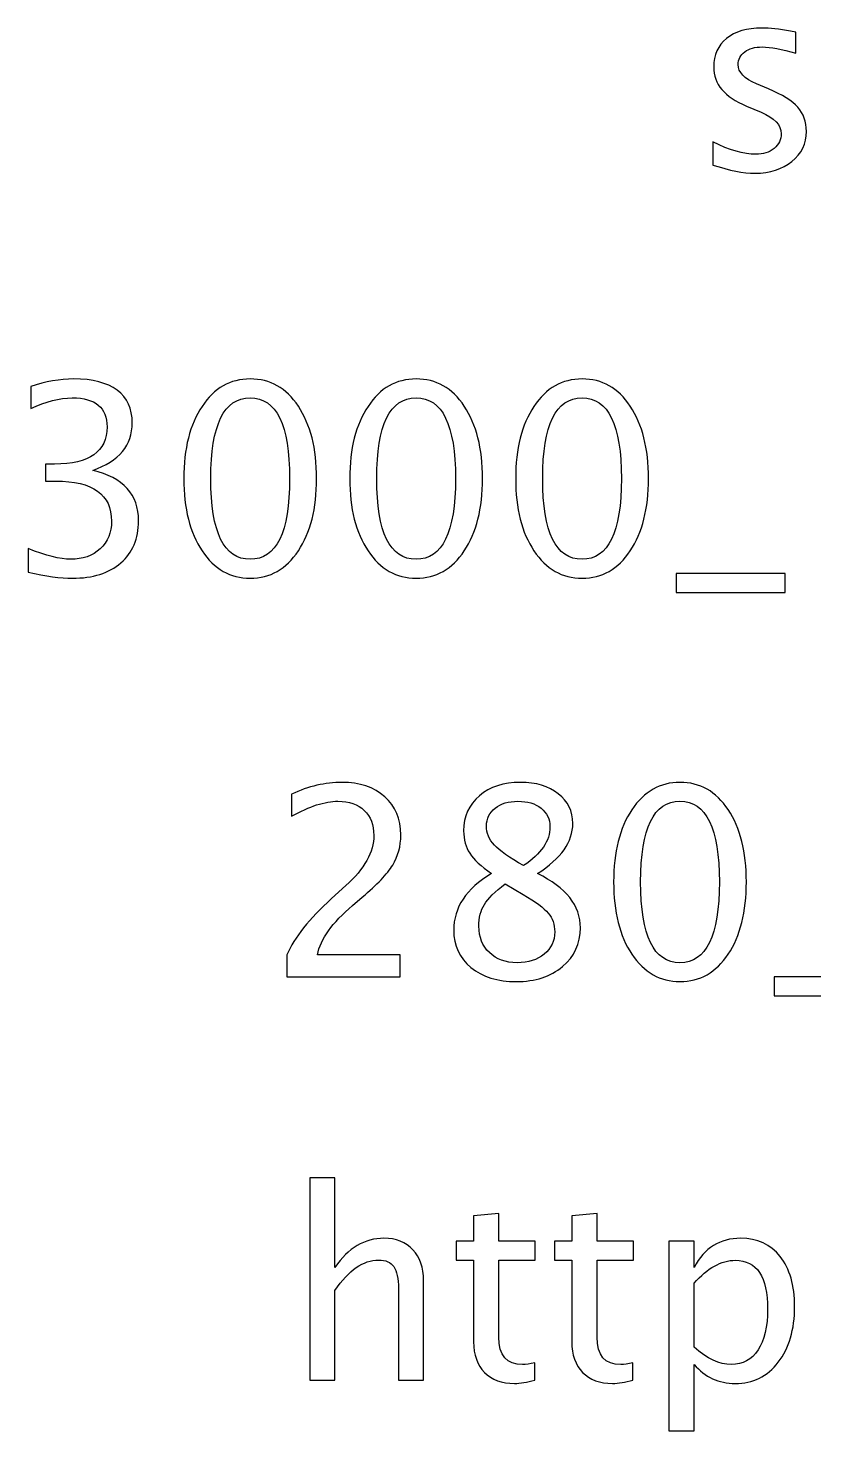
# Model space of a CAD drawing. Header units: centimetres. Extents: x -23.9 to 24.1, y -19.5 to 28.7.
# Drawn here: x -23.91 to -15.98, y 13.96 to 28.1 of the extents above; entities that cross this region are included whole.
import ezdxf

# ---------------------------------------------------------------- set-up
doc = ezdxf.new("R2010")
doc.units = ezdxf.units.CM
doc.header["$MEASUREMENT"] = 0
doc.layers.add('Layer 1', color=7, linetype='Continuous')

msp = doc.modelspace()

# ---------------------------------------------------------------- linework, layer by layer
at = {"layer": 'Layer 1'}
for points, knots in [([(-17.00073, 26.72071), (-17.00073, 26.72071), (-17.00073, 26.95354), (-17.00073, 26.95354), (-17.00073, 26.95354), (-16.83448, 26.87064), (-16.69029, 26.82919), (-16.56726, 26.82919), (-16.56726, 26.82919), (-16.49405, 26.82919), (-16.4332, 26.84903), (-16.38513, 26.88872), (-16.38513, 26.88872), (-16.33707, 26.92797), (-16.31282, 26.97736), (-16.31282, 27.03689), (-16.31282, 27.03689), (-16.31282, 27.12376), (-16.38028, 27.19564), (-16.51522, 27.25252), (-16.51522, 27.25252), (-16.51522, 27.25252), (-16.66383, 27.31558), (-16.66383, 27.31558), (-16.66383, 27.31558), (-16.88299, 27.40642), (-16.99279, 27.53783), (-16.99279, 27.70849), (-16.99279, 27.70849), (-16.99279, 27.83064), (-16.94958, 27.92677), (-16.86315, 27.99688), (-16.86315, 27.99688), (-16.77672, 28.067), (-16.6581, 28.10183), (-16.50772, 28.10183), (-16.50772, 28.10183), (-16.42967, 28.10183), (-16.33266, 28.09125), (-16.21757, 28.06964), (-16.21757, 28.06964), (-16.21757, 28.06964), (-16.16465, 28.0595), (-16.16465, 28.0595), (-16.16465, 28.0595), (-16.16465, 28.0595), (-16.16465, 27.84783), (-16.16465, 27.84783), (-16.16465, 27.84783), (-16.3062, 27.89017), (-16.41909, 27.91133), (-16.50332, 27.91133), (-16.50332, 27.91133), (-16.5774, 27.91133), (-16.63605, 27.89502), (-16.68059, 27.86283), (-16.68059, 27.86283), (-16.72468, 27.83064), (-16.74673, 27.78742), (-16.74673, 27.73318), (-16.74673, 27.73318), (-16.74673, 27.65689), (-16.685, 27.59207), (-16.56108, 27.5396), (-16.56108, 27.5396), (-16.56108, 27.5396), (-16.43893, 27.488), (-16.43893, 27.488), (-16.43893, 27.488), (-16.30047, 27.42979), (-16.20257, 27.36806), (-16.14525, 27.30323), (-16.14525, 27.30323), (-16.08748, 27.23841), (-16.05882, 27.15727), (-16.05882, 27.06026), (-16.05882, 27.06026), (-16.05882, 26.93723), (-16.10732, 26.83625), (-16.20478, 26.75731), (-16.20478, 26.75731), (-16.30179, 26.67838), (-16.42615, 26.63869), (-16.5774, 26.63869), (-16.5774, 26.63869), (-16.69381, 26.63869), (-16.83448, 26.66603), (-17.00073, 26.72071)], [0, 0, 0, 0, 0.04347826, 0.04347826, 0.04347826, 0.04347826, 0.08695652, 0.08695652, 0.08695652, 0.08695652, 0.13043478, 0.13043478, 0.13043478, 0.13043478, 0.17391304, 0.17391304, 0.17391304, 0.17391304, 0.2173913, 0.2173913, 0.2173913, 0.2173913, 0.26086957, 0.26086957, 0.26086957, 0.26086957, 0.30434783, 0.30434783, 0.30434783, 0.30434783, 0.34782609, 0.34782609, 0.34782609, 0.34782609, 0.39130435, 0.39130435, 0.39130435, 0.39130435, 0.43478261, 0.43478261, 0.43478261, 0.43478261, 0.47826087, 0.47826087, 0.47826087, 0.47826087, 0.52173913, 0.52173913, 0.52173913, 0.52173913, 0.56521739, 0.56521739, 0.56521739, 0.56521739, 0.60869565, 0.60869565, 0.60869565, 0.60869565, 0.65217391, 0.65217391, 0.65217391, 0.65217391, 0.69565217, 0.69565217, 0.69565217, 0.69565217, 0.73913043, 0.73913043, 0.73913043, 0.73913043, 0.7826087, 0.7826087, 0.7826087, 0.7826087, 0.82608696, 0.82608696, 0.82608696, 0.82608696, 0.86956522, 0.86956522, 0.86956522, 0.86956522, 0.91304348, 0.91304348, 0.91304348, 0.91304348, 1, 1, 1, 1]), ([(-23.90526, 22.61791), (-23.90526, 22.61791), (-23.90526, 22.85603), (-23.90526, 22.85603), (-23.90526, 22.85603), (-23.72358, 22.78371), (-23.58114, 22.74755), (-23.47663, 22.74755), (-23.47663, 22.74755), (-23.3536, 22.74755), (-23.25438, 22.78283), (-23.17809, 22.85383), (-23.17809, 22.85383), (-23.1018, 22.92483), (-23.06388, 23.01743), (-23.06388, 23.1312), (-23.06388, 23.1312), (-23.06388, 23.40107), (-23.25174, 23.53601), (-23.62744, 23.53601), (-23.62744, 23.53601), (-23.62744, 23.53601), (-23.72798, 23.53601), (-23.72798, 23.53601), (-23.72798, 23.53601), (-23.72798, 23.53601), (-23.72798, 23.70667), (-23.72798, 23.70667), (-23.72798, 23.70667), (-23.72798, 23.70667), (-23.63891, 23.70799), (-23.63891, 23.70799), (-23.63891, 23.70799), (-23.28569, 23.70799), (-23.10886, 23.83235), (-23.10886, 24.08149), (-23.10886, 24.08149), (-23.10886, 24.27684), (-23.22616, 24.37474), (-23.46031, 24.37474), (-23.46031, 24.37474), (-23.58599, 24.37474), (-23.72534, 24.33858), (-23.8788, 24.26626), (-23.8788, 24.26626), (-23.8788, 24.26626), (-23.8788, 24.48851), (-23.8788, 24.48851), (-23.8788, 24.48851), (-23.72843, 24.53966), (-23.58335, 24.56524), (-23.444, 24.56524), (-23.444, 24.56524), (-23.25438, 24.56524), (-23.10842, 24.52732), (-23.007, 24.45147), (-23.007, 24.45147), (-22.90557, 24.37606), (-22.85486, 24.26626), (-22.85486, 24.1225), (-22.85486, 24.1225), (-22.85486, 23.89805), (-22.98759, 23.73798), (-23.2535, 23.64273), (-23.2535, 23.64273), (-22.94526, 23.57085), (-22.79136, 23.40196), (-22.79136, 23.13517), (-22.79136, 23.13517), (-22.79136, 22.95525), (-22.85089, 22.8137), (-22.96951, 22.71095), (-22.96951, 22.71095), (-23.08813, 22.60821), (-23.25129, 22.55706), (-23.45855, 22.55706), (-23.45855, 22.55706), (-23.57673, 22.55706), (-23.72534, 22.57734), (-23.90526, 22.61791)], [0, 0, 0, 0, 0.04761905, 0.04761905, 0.04761905, 0.04761905, 0.0952381, 0.0952381, 0.0952381, 0.0952381, 0.14285714, 0.14285714, 0.14285714, 0.14285714, 0.19047619, 0.19047619, 0.19047619, 0.19047619, 0.23809524, 0.23809524, 0.23809524, 0.23809524, 0.28571429, 0.28571429, 0.28571429, 0.28571429, 0.33333333, 0.33333333, 0.33333333, 0.33333333, 0.38095238, 0.38095238, 0.38095238, 0.38095238, 0.42857143, 0.42857143, 0.42857143, 0.42857143, 0.47619048, 0.47619048, 0.47619048, 0.47619048, 0.52380952, 0.52380952, 0.52380952, 0.52380952, 0.57142857, 0.57142857, 0.57142857, 0.57142857, 0.61904762, 0.61904762, 0.61904762, 0.61904762, 0.66666667, 0.66666667, 0.66666667, 0.66666667, 0.71428571, 0.71428571, 0.71428571, 0.71428571, 0.76190476, 0.76190476, 0.76190476, 0.76190476, 0.80952381, 0.80952381, 0.80952381, 0.80952381, 0.85714286, 0.85714286, 0.85714286, 0.85714286, 0.9047619, 0.9047619, 0.9047619, 0.9047619, 1, 1, 1, 1]), ([(-21.666, 22.55706), (-21.86664, 22.55706), (-22.02848, 22.64922), (-22.15107, 22.8331), (-22.15107, 22.8331), (-22.2741, 23.01699), (-22.33539, 23.25952), (-22.33539, 23.56115), (-22.33539, 23.56115), (-22.33539, 23.86277), (-22.2741, 24.10531), (-22.15107, 24.28919), (-22.15107, 24.28919), (-22.02848, 24.47308), (-21.86664, 24.56524), (-21.666, 24.56524), (-21.666, 24.56524), (-21.46447, 24.56524), (-21.30264, 24.47352), (-21.18005, 24.29007), (-21.18005, 24.29007), (-21.0579, 24.10663), (-20.9966, 23.86365), (-20.9966, 23.56115), (-20.9966, 23.56115), (-20.9966, 23.25952), (-21.0579, 23.01699), (-21.18005, 22.8331), (-21.18005, 22.8331), (-21.30264, 22.64922), (-21.46447, 22.55706), (-21.666, 22.55706)], [0, 0, 0, 0, 0.11111111, 0.11111111, 0.11111111, 0.11111111, 0.22222222, 0.22222222, 0.22222222, 0.22222222, 0.33333333, 0.33333333, 0.33333333, 0.33333333, 0.44444444, 0.44444444, 0.44444444, 0.44444444, 0.55555556, 0.55555556, 0.55555556, 0.55555556, 0.66666667, 0.66666667, 0.66666667, 0.66666667, 0.77777778, 0.77777778, 0.77777778, 0.77777778, 1, 1, 1, 1]), ([(-19.99295, 22.55706), (-20.19359, 22.55706), (-20.35543, 22.64922), (-20.47802, 22.8331), (-20.47802, 22.8331), (-20.60105, 23.01699), (-20.66234, 23.25952), (-20.66234, 23.56115), (-20.66234, 23.56115), (-20.66234, 23.86277), (-20.60105, 24.10531), (-20.47802, 24.28919), (-20.47802, 24.28919), (-20.35543, 24.47308), (-20.19359, 24.56524), (-19.99295, 24.56524), (-19.99295, 24.56524), (-19.79142, 24.56524), (-19.62959, 24.47352), (-19.507, 24.29007), (-19.507, 24.29007), (-19.38485, 24.10663), (-19.32355, 23.86365), (-19.32355, 23.56115), (-19.32355, 23.56115), (-19.32355, 23.25952), (-19.38485, 23.01699), (-19.507, 22.8331), (-19.507, 22.8331), (-19.62959, 22.64922), (-19.79142, 22.55706), (-19.99295, 22.55706)], [0, 0, 0, 0, 0.11111111, 0.11111111, 0.11111111, 0.11111111, 0.22222222, 0.22222222, 0.22222222, 0.22222222, 0.33333333, 0.33333333, 0.33333333, 0.33333333, 0.44444444, 0.44444444, 0.44444444, 0.44444444, 0.55555556, 0.55555556, 0.55555556, 0.55555556, 0.66666667, 0.66666667, 0.66666667, 0.66666667, 0.77777778, 0.77777778, 0.77777778, 0.77777778, 1, 1, 1, 1]), ([(-18.3199, 22.55706), (-18.52054, 22.55706), (-18.68238, 22.64922), (-18.80497, 22.8331), (-18.80497, 22.8331), (-18.928, 23.01699), (-18.98929, 23.25952), (-18.98929, 23.56115), (-18.98929, 23.56115), (-18.98929, 23.86277), (-18.928, 24.10531), (-18.80497, 24.28919), (-18.80497, 24.28919), (-18.68238, 24.47308), (-18.52054, 24.56524), (-18.3199, 24.56524), (-18.3199, 24.56524), (-18.11837, 24.56524), (-17.95654, 24.47352), (-17.83395, 24.29007), (-17.83395, 24.29007), (-17.7118, 24.10663), (-17.6505, 23.86365), (-17.6505, 23.56115), (-17.6505, 23.56115), (-17.6505, 23.25952), (-17.7118, 23.01699), (-17.83395, 22.8331), (-17.83395, 22.8331), (-17.95654, 22.64922), (-18.11837, 22.55706), (-18.3199, 22.55706)], [0, 0, 0, 0, 0.11111111, 0.11111111, 0.11111111, 0.11111111, 0.22222222, 0.22222222, 0.22222222, 0.22222222, 0.33333333, 0.33333333, 0.33333333, 0.33333333, 0.44444444, 0.44444444, 0.44444444, 0.44444444, 0.55555556, 0.55555556, 0.55555556, 0.55555556, 0.66666667, 0.66666667, 0.66666667, 0.66666667, 0.77777778, 0.77777778, 0.77777778, 0.77777778, 1, 1, 1, 1]), ([(-21.66644, 22.74755), (-21.40141, 22.74755), (-21.26912, 23.01875), (-21.26912, 23.56115), (-21.26912, 23.56115), (-21.26912, 24.10354), (-21.40141, 24.37474), (-21.66644, 24.37474), (-21.66644, 24.37474), (-21.93058, 24.37474), (-22.06287, 24.10354), (-22.06287, 23.56115), (-22.06287, 23.56115), (-22.06287, 23.01875), (-21.93058, 22.74755), (-21.66644, 22.74755)], [0, 0, 0, 0, 0.2, 0.2, 0.2, 0.2, 0.4, 0.4, 0.4, 0.4, 0.6, 0.6, 0.6, 0.6, 1, 1, 1, 1]), ([(-19.99339, 22.74755), (-19.72836, 22.74755), (-19.59607, 23.01875), (-19.59607, 23.56115), (-19.59607, 23.56115), (-19.59607, 24.10354), (-19.72836, 24.37474), (-19.99339, 24.37474), (-19.99339, 24.37474), (-20.25753, 24.37474), (-20.38982, 24.10354), (-20.38982, 23.56115), (-20.38982, 23.56115), (-20.38982, 23.01875), (-20.25753, 22.74755), (-19.99339, 22.74755)], [0, 0, 0, 0, 0.2, 0.2, 0.2, 0.2, 0.4, 0.4, 0.4, 0.4, 0.6, 0.6, 0.6, 0.6, 1, 1, 1, 1]), ([(-18.32034, 22.74755), (-18.05531, 22.74755), (-17.92302, 23.01875), (-17.92302, 23.56115), (-17.92302, 23.56115), (-17.92302, 24.10354), (-18.05531, 24.37474), (-18.32034, 24.37474), (-18.32034, 24.37474), (-18.58448, 24.37474), (-18.71677, 24.10354), (-18.71677, 23.56115), (-18.71677, 23.56115), (-18.71677, 23.01875), (-18.58448, 22.74755), (-18.32034, 22.74755)], [0, 0, 0, 0, 0.2, 0.2, 0.2, 0.2, 0.4, 0.4, 0.4, 0.4, 0.6, 0.6, 0.6, 0.6, 1, 1, 1, 1]), ([(-17.37181, 22.41418), (-17.37181, 22.41418), (-17.37181, 22.60468), (-17.37181, 22.60468), (-17.37181, 22.60468), (-17.37181, 22.60468), (-16.27114, 22.60468), (-16.27114, 22.60468), (-16.27114, 22.60468), (-16.27114, 22.60468), (-16.27114, 22.41418), (-16.27114, 22.41418), (-16.27114, 22.41418), (-16.27114, 22.41418), (-17.37181, 22.41418), (-17.37181, 22.41418)], [0, 0, 0, 0, 0.2, 0.2, 0.2, 0.2, 0.4, 0.4, 0.4, 0.4, 0.6, 0.6, 0.6, 0.6, 1, 1, 1, 1]), ([(-21.29538, 18.53892), (-21.29538, 18.53892), (-21.29538, 18.76117), (-21.29538, 18.76117), (-21.29538, 18.76117), (-21.22129, 18.93447), (-21.0718, 19.12365), (-20.84647, 19.32782), (-20.84647, 19.32782), (-20.84647, 19.32782), (-20.70095, 19.45835), (-20.70095, 19.45835), (-20.70095, 19.45835), (-20.51353, 19.62856), (-20.41961, 19.79701), (-20.41961, 19.96458), (-20.41961, 19.96458), (-20.41961, 20.07174), (-20.4518, 20.15552), (-20.51574, 20.21682), (-20.51574, 20.21682), (-20.57968, 20.27811), (-20.66831, 20.30898), (-20.78076, 20.30898), (-20.78076, 20.30898), (-20.91217, 20.30898), (-21.06783, 20.25871), (-21.24775, 20.15817), (-21.24775, 20.15817), (-21.24775, 20.15817), (-21.24775, 20.38042), (-21.24775, 20.38042), (-21.24775, 20.38042), (-21.07798, 20.45979), (-20.90908, 20.49948), (-20.74063, 20.49948), (-20.74063, 20.49948), (-20.5616, 20.49948), (-20.41784, 20.45141), (-20.30936, 20.35484), (-20.30936, 20.35484), (-20.20133, 20.25827), (-20.14709, 20.13039), (-20.14709, 19.97075), (-20.14709, 19.97075), (-20.14709, 19.8561), (-20.17443, 19.75424), (-20.22911, 19.6656), (-20.22911, 19.6656), (-20.28423, 19.57653), (-20.38609, 19.46893), (-20.53558, 19.34193), (-20.53558, 19.34193), (-20.53558, 19.34193), (-20.63392, 19.25814), (-20.63392, 19.25814), (-20.63392, 19.25814), (-20.83853, 19.08484), (-20.95671, 18.91904), (-20.98846, 18.76117), (-20.98846, 18.76117), (-20.98846, 18.76117), (-20.15502, 18.76117), (-20.15502, 18.76117), (-20.15502, 18.76117), (-20.15502, 18.76117), (-20.15502, 18.53892), (-20.15502, 18.53892), (-20.15502, 18.53892), (-20.15502, 18.53892), (-21.29538, 18.53892), (-21.29538, 18.53892)], [0, 0, 0, 0, 0.05263158, 0.05263158, 0.05263158, 0.05263158, 0.10526316, 0.10526316, 0.10526316, 0.10526316, 0.15789474, 0.15789474, 0.15789474, 0.15789474, 0.21052632, 0.21052632, 0.21052632, 0.21052632, 0.26315789, 0.26315789, 0.26315789, 0.26315789, 0.31578947, 0.31578947, 0.31578947, 0.31578947, 0.36842105, 0.36842105, 0.36842105, 0.36842105, 0.42105263, 0.42105263, 0.42105263, 0.42105263, 0.47368421, 0.47368421, 0.47368421, 0.47368421, 0.52631579, 0.52631579, 0.52631579, 0.52631579, 0.57894737, 0.57894737, 0.57894737, 0.57894737, 0.63157895, 0.63157895, 0.63157895, 0.63157895, 0.68421053, 0.68421053, 0.68421053, 0.68421053, 0.73684211, 0.73684211, 0.73684211, 0.73684211, 0.78947368, 0.78947368, 0.78947368, 0.78947368, 0.84210526, 0.84210526, 0.84210526, 0.84210526, 0.89473684, 0.89473684, 0.89473684, 0.89473684, 1, 1, 1, 1]), ([(-19.23339, 19.58005), (-19.33834, 19.65326), (-19.41154, 19.72117), (-19.45255, 19.78422), (-19.45255, 19.78422), (-19.49356, 19.84684), (-19.51385, 19.92269), (-19.51385, 20.01132), (-19.51385, 20.01132), (-19.51385, 20.15596), (-19.46093, 20.2737), (-19.35554, 20.3641), (-19.35554, 20.3641), (-19.24971, 20.4545), (-19.11168, 20.49948), (-18.94147, 20.49948), (-18.94147, 20.49948), (-18.78448, 20.49948), (-18.65704, 20.46112), (-18.55958, 20.38439), (-18.55958, 20.38439), (-18.46213, 20.3081), (-18.41318, 20.20844), (-18.41318, 20.08629), (-18.41318, 20.08629), (-18.41318, 19.90108), (-18.5318, 19.73219), (-18.7686, 19.58005), (-18.7686, 19.58005), (-18.48065, 19.43894), (-18.33645, 19.25682), (-18.33645, 19.03369), (-18.33645, 19.03369), (-18.33645, 18.8745), (-18.39687, 18.74441), (-18.51725, 18.64299), (-18.51725, 18.64299), (-18.63764, 18.54201), (-18.79242, 18.4913), (-18.98204, 18.4913), (-18.98204, 18.4913), (-19.17121, 18.4913), (-19.32379, 18.53892), (-19.4402, 18.63417), (-19.4402, 18.63417), (-19.55618, 18.72898), (-19.61439, 18.85421), (-19.61439, 19.009), (-19.61439, 19.009), (-19.61439, 19.2383), (-19.48739, 19.42836), (-19.23339, 19.58005)], [0, 0, 0, 0, 0.07142857, 0.07142857, 0.07142857, 0.07142857, 0.14285714, 0.14285714, 0.14285714, 0.14285714, 0.21428571, 0.21428571, 0.21428571, 0.21428571, 0.28571429, 0.28571429, 0.28571429, 0.28571429, 0.35714286, 0.35714286, 0.35714286, 0.35714286, 0.42857143, 0.42857143, 0.42857143, 0.42857143, 0.5, 0.5, 0.5, 0.5, 0.57142857, 0.57142857, 0.57142857, 0.57142857, 0.64285714, 0.64285714, 0.64285714, 0.64285714, 0.71428571, 0.71428571, 0.71428571, 0.71428571, 0.78571429, 0.78571429, 0.78571429, 0.78571429, 0.85714286, 0.85714286, 0.85714286, 0.85714286, 1, 1, 1, 1]), ([(-17.3328, 18.4913), (-17.53344, 18.4913), (-17.69528, 18.58346), (-17.81787, 18.76734), (-17.81787, 18.76734), (-17.9409, 18.95123), (-18.00219, 19.19376), (-18.00219, 19.49539), (-18.00219, 19.49539), (-18.00219, 19.79701), (-17.9409, 20.03955), (-17.81787, 20.22343), (-17.81787, 20.22343), (-17.69528, 20.40732), (-17.53344, 20.49948), (-17.3328, 20.49948), (-17.3328, 20.49948), (-17.13127, 20.49948), (-16.96944, 20.40776), (-16.84685, 20.22431), (-16.84685, 20.22431), (-16.7247, 20.04087), (-16.6634, 19.79789), (-16.6634, 19.49539), (-16.6634, 19.49539), (-16.6634, 19.19376), (-16.7247, 18.95123), (-16.84685, 18.76734), (-16.84685, 18.76734), (-16.96944, 18.58346), (-17.13127, 18.4913), (-17.3328, 18.4913)], [0, 0, 0, 0, 0.11111111, 0.11111111, 0.11111111, 0.11111111, 0.22222222, 0.22222222, 0.22222222, 0.22222222, 0.33333333, 0.33333333, 0.33333333, 0.33333333, 0.44444444, 0.44444444, 0.44444444, 0.44444444, 0.55555556, 0.55555556, 0.55555556, 0.55555556, 0.66666667, 0.66666667, 0.66666667, 0.66666667, 0.77777778, 0.77777778, 0.77777778, 0.77777778, 1, 1, 1, 1]), ([(-18.9106, 19.65987), (-18.73245, 19.77761), (-18.64337, 19.90814), (-18.64337, 20.05233), (-18.64337, 20.05233), (-18.64337, 20.1295), (-18.67336, 20.19124), (-18.73289, 20.23842), (-18.73289, 20.23842), (-18.79286, 20.28561), (-18.87091, 20.30898), (-18.96748, 20.30898), (-18.96748, 20.30898), (-19.06097, 20.30898), (-19.13726, 20.28605), (-19.19591, 20.23975), (-19.19591, 20.23975), (-19.25456, 20.19345), (-19.28366, 20.13391), (-19.28366, 20.06027), (-19.28366, 20.06027), (-19.28366, 19.98883), (-19.2572, 19.92445), (-19.20428, 19.86713), (-19.20428, 19.86713), (-19.15137, 19.81024), (-19.05347, 19.74101), (-18.9106, 19.65987)], [0, 0, 0, 0, 0.125, 0.125, 0.125, 0.125, 0.25, 0.25, 0.25, 0.25, 0.375, 0.375, 0.375, 0.375, 0.5, 0.5, 0.5, 0.5, 0.625, 0.625, 0.625, 0.625, 0.75, 0.75, 0.75, 0.75, 1, 1, 1, 1]), ([(-17.33324, 18.68179), (-17.06821, 18.68179), (-16.93592, 18.95299), (-16.93592, 19.49539), (-16.93592, 19.49539), (-16.93592, 20.03778), (-17.06821, 20.30898), (-17.33324, 20.30898), (-17.33324, 20.30898), (-17.59738, 20.30898), (-17.72967, 20.03778), (-17.72967, 19.49539), (-17.72967, 19.49539), (-17.72967, 18.95299), (-17.59738, 18.68179), (-17.33324, 18.68179)], [0, 0, 0, 0, 0.2, 0.2, 0.2, 0.2, 0.4, 0.4, 0.4, 0.4, 0.6, 0.6, 0.6, 0.6, 1, 1, 1, 1]), ([(-19.09492, 19.47687), (-19.19811, 19.39749), (-19.26823, 19.32826), (-19.30527, 19.26917), (-19.30527, 19.26917), (-19.34187, 19.21008), (-19.36039, 19.13688), (-19.36039, 19.04868), (-19.36039, 19.04868), (-19.36039, 18.93932), (-19.32511, 18.85069), (-19.25411, 18.78322), (-19.25411, 18.78322), (-19.18312, 18.71575), (-19.09007, 18.68179), (-18.9741, 18.68179), (-18.9741, 18.68179), (-18.86253, 18.68179), (-18.77169, 18.71046), (-18.70158, 18.76823), (-18.70158, 18.76823), (-18.63102, 18.82599), (-18.59574, 18.90096), (-18.59574, 18.99312), (-18.59574, 18.99312), (-18.59574, 19.0672), (-18.61735, 19.13026), (-18.66101, 19.18142), (-18.66101, 19.18142), (-18.70466, 19.23257), (-18.78889, 19.29519), (-18.91368, 19.36927), (-18.91368, 19.36927), (-18.91368, 19.36927), (-19.09492, 19.47687), (-19.09492, 19.47687)], [0, 0, 0, 0, 0.1, 0.1, 0.1, 0.1, 0.2, 0.2, 0.2, 0.2, 0.3, 0.3, 0.3, 0.3, 0.4, 0.4, 0.4, 0.4, 0.5, 0.5, 0.5, 0.5, 0.6, 0.6, 0.6, 0.6, 0.7, 0.7, 0.7, 0.7, 0.8, 0.8, 0.8, 0.8, 1, 1, 1, 1]), ([(-16.38471, 18.34842), (-16.38471, 18.34842), (-16.38471, 18.53892), (-16.38471, 18.53892), (-16.38471, 18.53892), (-16.38471, 18.53892), (-15.28404, 18.53892), (-15.28404, 18.53892), (-15.28404, 18.53892), (-15.28404, 18.53892), (-15.28404, 18.34842), (-15.28404, 18.34842), (-15.28404, 18.34842), (-15.28404, 18.34842), (-16.38471, 18.34842), (-16.38471, 18.34842)], [0, 0, 0, 0, 0.2, 0.2, 0.2, 0.2, 0.4, 0.4, 0.4, 0.4, 0.6, 0.6, 0.6, 0.6, 1, 1, 1, 1]), ([(-21.06583, 14.47316), (-21.06583, 14.47316), (-21.06583, 16.51309), (-21.06583, 16.51309), (-21.06583, 16.51309), (-21.06583, 16.51309), (-20.81183, 16.51309), (-20.81183, 16.51309), (-20.81183, 16.51309), (-20.81183, 16.51309), (-20.81183, 15.61043), (-20.81183, 15.61043), (-20.81183, 15.61043), (-20.67733, 15.80666), (-20.51241, 15.90455), (-20.3175, 15.90455), (-20.3175, 15.90455), (-20.19491, 15.90455), (-20.09746, 15.86619), (-20.02558, 15.78902), (-20.02558, 15.78902), (-19.9537, 15.71229), (-19.91754, 15.60866), (-19.91754, 15.47902), (-19.91754, 15.47902), (-19.91754, 15.47902), (-19.91754, 14.47316), (-19.91754, 14.47316), (-19.91754, 14.47316), (-19.91754, 14.47316), (-20.17154, 14.47316), (-20.17154, 14.47316), (-20.17154, 14.47316), (-20.17154, 14.47316), (-20.17154, 15.39611), (-20.17154, 15.39611), (-20.17154, 15.39611), (-20.17154, 15.50018), (-20.18697, 15.57427), (-20.2174, 15.61836), (-20.2174, 15.61836), (-20.24827, 15.6629), (-20.29898, 15.68495), (-20.36998, 15.68495), (-20.36998, 15.68495), (-20.52608, 15.68495), (-20.67337, 15.58309), (-20.81183, 15.37936), (-20.81183, 15.37936), (-20.81183, 15.37936), (-20.81183, 14.47316), (-20.81183, 14.47316), (-20.81183, 14.47316), (-20.81183, 14.47316), (-21.06583, 14.47316), (-21.06583, 14.47316)], [0, 0, 0, 0, 0.06666667, 0.06666667, 0.06666667, 0.06666667, 0.13333333, 0.13333333, 0.13333333, 0.13333333, 0.2, 0.2, 0.2, 0.2, 0.26666667, 0.26666667, 0.26666667, 0.26666667, 0.33333333, 0.33333333, 0.33333333, 0.33333333, 0.4, 0.4, 0.4, 0.4, 0.46666667, 0.46666667, 0.46666667, 0.46666667, 0.53333333, 0.53333333, 0.53333333, 0.53333333, 0.6, 0.6, 0.6, 0.6, 0.66666667, 0.66666667, 0.66666667, 0.66666667, 0.73333333, 0.73333333, 0.73333333, 0.73333333, 0.8, 0.8, 0.8, 0.8, 0.86666667, 0.86666667, 0.86666667, 0.86666667, 1, 1, 1, 1]), ([(-18.79659, 14.4736), (-18.87508, 14.45199), (-18.94343, 14.44141), (-19.0012, 14.44141), (-19.0012, 14.44141), (-19.13085, 14.44141), (-19.23183, 14.47845), (-19.30415, 14.55253), (-19.30415, 14.55253), (-19.37691, 14.62662), (-19.41307, 14.72936), (-19.41307, 14.86122), (-19.41307, 14.86122), (-19.41307, 14.86122), (-19.41307, 15.68495), (-19.41307, 15.68495), (-19.41307, 15.68495), (-19.41307, 15.68495), (-19.58857, 15.68495), (-19.58857, 15.68495), (-19.58857, 15.68495), (-19.58857, 15.68495), (-19.58857, 15.87545), (-19.58857, 15.87545), (-19.58857, 15.87545), (-19.58857, 15.87545), (-19.41307, 15.87545), (-19.41307, 15.87545), (-19.41307, 15.87545), (-19.41307, 15.87545), (-19.41307, 16.12901), (-19.41307, 16.12901), (-19.41307, 16.12901), (-19.41307, 16.12901), (-19.15907, 16.15326), (-19.15907, 16.15326), (-19.15907, 16.15326), (-19.15907, 16.15326), (-19.15907, 15.87545), (-19.15907, 15.87545), (-19.15907, 15.87545), (-19.15907, 15.87545), (-18.7913, 15.87545), (-18.7913, 15.87545), (-18.7913, 15.87545), (-18.7913, 15.87545), (-18.7913, 15.68495), (-18.7913, 15.68495), (-18.7913, 15.68495), (-18.7913, 15.68495), (-19.15907, 15.68495), (-19.15907, 15.68495), (-19.15907, 15.68495), (-19.15907, 15.68495), (-19.15907, 14.90708), (-19.15907, 14.90708), (-19.15907, 14.90708), (-19.15907, 14.72363), (-19.07925, 14.63191), (-18.92006, 14.63191), (-18.92006, 14.63191), (-18.88611, 14.63191), (-18.8451, 14.63764), (-18.79659, 14.64867), (-18.79659, 14.64867), (-18.79659, 14.64867), (-18.79659, 14.4736), (-18.79659, 14.4736)], [0, 0, 0, 0, 0.05555556, 0.05555556, 0.05555556, 0.05555556, 0.11111111, 0.11111111, 0.11111111, 0.11111111, 0.16666667, 0.16666667, 0.16666667, 0.16666667, 0.22222222, 0.22222222, 0.22222222, 0.22222222, 0.27777778, 0.27777778, 0.27777778, 0.27777778, 0.33333333, 0.33333333, 0.33333333, 0.33333333, 0.38888889, 0.38888889, 0.38888889, 0.38888889, 0.44444444, 0.44444444, 0.44444444, 0.44444444, 0.5, 0.5, 0.5, 0.5, 0.55555556, 0.55555556, 0.55555556, 0.55555556, 0.61111111, 0.61111111, 0.61111111, 0.61111111, 0.66666667, 0.66666667, 0.66666667, 0.66666667, 0.72222222, 0.72222222, 0.72222222, 0.72222222, 0.77777778, 0.77777778, 0.77777778, 0.77777778, 0.83333333, 0.83333333, 0.83333333, 0.83333333, 0.88888889, 0.88888889, 0.88888889, 0.88888889, 1, 1, 1, 1]), ([(-17.80705, 14.4736), (-17.88554, 14.45199), (-17.95389, 14.44141), (-18.01166, 14.44141), (-18.01166, 14.44141), (-18.14131, 14.44141), (-18.24229, 14.47845), (-18.31461, 14.55253), (-18.31461, 14.55253), (-18.38737, 14.62662), (-18.42353, 14.72936), (-18.42353, 14.86122), (-18.42353, 14.86122), (-18.42353, 14.86122), (-18.42353, 15.68495), (-18.42353, 15.68495), (-18.42353, 15.68495), (-18.42353, 15.68495), (-18.59903, 15.68495), (-18.59903, 15.68495), (-18.59903, 15.68495), (-18.59903, 15.68495), (-18.59903, 15.87545), (-18.59903, 15.87545), (-18.59903, 15.87545), (-18.59903, 15.87545), (-18.42353, 15.87545), (-18.42353, 15.87545), (-18.42353, 15.87545), (-18.42353, 15.87545), (-18.42353, 16.12901), (-18.42353, 16.12901), (-18.42353, 16.12901), (-18.42353, 16.12901), (-18.16953, 16.15326), (-18.16953, 16.15326), (-18.16953, 16.15326), (-18.16953, 16.15326), (-18.16953, 15.87545), (-18.16953, 15.87545), (-18.16953, 15.87545), (-18.16953, 15.87545), (-17.80176, 15.87545), (-17.80176, 15.87545), (-17.80176, 15.87545), (-17.80176, 15.87545), (-17.80176, 15.68495), (-17.80176, 15.68495), (-17.80176, 15.68495), (-17.80176, 15.68495), (-18.16953, 15.68495), (-18.16953, 15.68495), (-18.16953, 15.68495), (-18.16953, 15.68495), (-18.16953, 14.90708), (-18.16953, 14.90708), (-18.16953, 14.90708), (-18.16953, 14.72363), (-18.08971, 14.63191), (-17.93052, 14.63191), (-17.93052, 14.63191), (-17.89657, 14.63191), (-17.85556, 14.63764), (-17.80705, 14.64867), (-17.80705, 14.64867), (-17.80705, 14.64867), (-17.80705, 14.4736), (-17.80705, 14.4736)], [0, 0, 0, 0, 0.05555556, 0.05555556, 0.05555556, 0.05555556, 0.11111111, 0.11111111, 0.11111111, 0.11111111, 0.16666667, 0.16666667, 0.16666667, 0.16666667, 0.22222222, 0.22222222, 0.22222222, 0.22222222, 0.27777778, 0.27777778, 0.27777778, 0.27777778, 0.33333333, 0.33333333, 0.33333333, 0.33333333, 0.38888889, 0.38888889, 0.38888889, 0.38888889, 0.44444444, 0.44444444, 0.44444444, 0.44444444, 0.5, 0.5, 0.5, 0.5, 0.55555556, 0.55555556, 0.55555556, 0.55555556, 0.61111111, 0.61111111, 0.61111111, 0.61111111, 0.66666667, 0.66666667, 0.66666667, 0.66666667, 0.72222222, 0.72222222, 0.72222222, 0.72222222, 0.77777778, 0.77777778, 0.77777778, 0.77777778, 0.83333333, 0.83333333, 0.83333333, 0.83333333, 0.88888889, 0.88888889, 0.88888889, 0.88888889, 1, 1, 1, 1]), ([(-17.44457, 13.96251), (-17.44457, 13.96251), (-17.44457, 15.87545), (-17.44457, 15.87545), (-17.44457, 15.87545), (-17.44457, 15.87545), (-17.19057, 15.87545), (-17.19057, 15.87545), (-17.19057, 15.87545), (-17.19057, 15.87545), (-17.19057, 15.61043), (-17.19057, 15.61043), (-17.19057, 15.61043), (-17.0865, 15.80666), (-16.92996, 15.90455), (-16.72138, 15.90455), (-16.72138, 15.90455), (-16.55248, 15.90455), (-16.41975, 15.84326), (-16.32274, 15.72023), (-16.32274, 15.72023), (-16.22572, 15.5972), (-16.17722, 15.42919), (-16.17722, 15.2162), (-16.17722, 15.2162), (-16.17722, 14.98425), (-16.23234, 14.79683), (-16.34214, 14.65484), (-16.34214, 14.65484), (-16.45194, 14.51241), (-16.59658, 14.44141), (-16.77562, 14.44141), (-16.77562, 14.44141), (-16.94186, 14.44141), (-17.08033, 14.50491), (-17.19057, 14.63235), (-17.19057, 14.63235), (-17.19057, 14.63235), (-17.19057, 13.96251), (-17.19057, 13.96251), (-17.19057, 13.96251), (-17.19057, 13.96251), (-17.44457, 13.96251), (-17.44457, 13.96251)], [0, 0, 0, 0, 0.08333333, 0.08333333, 0.08333333, 0.08333333, 0.16666667, 0.16666667, 0.16666667, 0.16666667, 0.25, 0.25, 0.25, 0.25, 0.33333333, 0.33333333, 0.33333333, 0.33333333, 0.41666667, 0.41666667, 0.41666667, 0.41666667, 0.5, 0.5, 0.5, 0.5, 0.58333333, 0.58333333, 0.58333333, 0.58333333, 0.66666667, 0.66666667, 0.66666667, 0.66666667, 0.75, 0.75, 0.75, 0.75, 0.83333333, 0.83333333, 0.83333333, 0.83333333, 1, 1, 1, 1]), ([(-17.19057, 14.80742), (-17.0596, 14.69056), (-16.93481, 14.63191), (-16.81619, 14.63191), (-16.81619, 14.63191), (-16.69933, 14.63191), (-16.60893, 14.68086), (-16.54543, 14.77831), (-16.54543, 14.77831), (-16.48149, 14.87577), (-16.44974, 15.01291), (-16.44974, 15.19018), (-16.44974, 15.19018), (-16.44974, 15.51826), (-16.55822, 15.6823), (-16.77518, 15.6823), (-16.77518, 15.6823), (-16.91717, 15.6823), (-17.05563, 15.60558), (-17.19057, 15.45168), (-17.19057, 15.45168), (-17.19057, 15.45168), (-17.19057, 14.80742), (-17.19057, 14.80742)], [0, 0, 0, 0, 0.14285714, 0.14285714, 0.14285714, 0.14285714, 0.28571429, 0.28571429, 0.28571429, 0.28571429, 0.42857143, 0.42857143, 0.42857143, 0.42857143, 0.57142857, 0.57142857, 0.57142857, 0.57142857, 0.71428571, 0.71428571, 0.71428571, 0.71428571, 1, 1, 1, 1])]:
    msp.add_open_spline(points, degree=3, knots=knots, dxfattribs=at)

doc.saveas('drawing.dxf')
